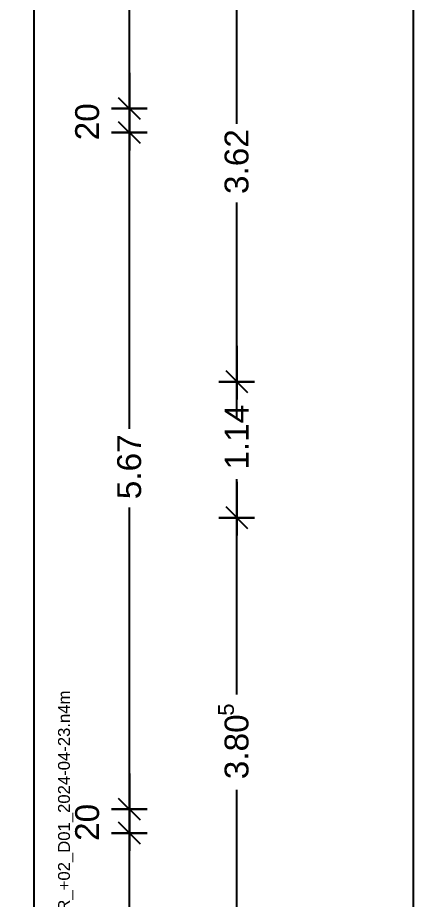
# Model space of a CAD drawing. Extents: x 0 to 756, y -25 to 420.
# Drawn here: x 17.2 to 83.6, y 140.7 to 288.4 of the extents above; entities that cross this region are included whole.
import ezdxf

# ---------------------------------------------------------------- set-up
doc = ezdxf.new("R2010")
doc.units = 0
doc.layers.get('0').update_dxf_attribs({"lineweight": 25})
doc.layers.get('DEFPOINTS').update_dxf_attribs({"lineweight": 25})
for name, color, linetype, lineweight in [('ALLGEMEIN03', 7, 'Continuous', 25), ('Standard', 7, 'Continuous', 25), ('X_Planrahmen', 7, 'Continuous', 25)]:
    doc.layers.add(name, color=color, linetype=linetype, lineweight=lineweight)
doc.styles.get("Standard").update_dxf_attribs({"font": 'arial.ttf'})

# ---------------------------------------------------------------- blocks, each defined once
blk = doc.blocks.new('Blockreferenz-A0T78PG2OY', base_point=(0, -25))
at = {"layer": 'X_Planrahmen', "color": 0, "linetype": 'ByBlock', "lineweight": -2, "ltscale": 0.25}
blk.add_line((20, 5), (20, 415), dxfattribs=at)
at = {"layer": 'X_Planrahmen', "color": 0, "linetype": 'ByBlock', "lineweight": -2, "ltscale": 0.25, "insert": (17.33, 5.67), "char_height": 2, "attachment_point": 1, "rotation": 90}
blk.add_mtext('{\\fArial;\\\\192.168.100.2\\sys\\BINKERT\\Planungsbüro\\Projekte Planungsbüro\\2023-12-1 Tammik Lörrach\\09_Pläne\\01_Vorplanung\\2023-12-1_Tammik_Lörrach\\H_GR_+02_D01_2024-04-23.n4m}', dxfattribs=at)
blk = doc.blocks.new('Referenz-A0T78PG4OY')
at = {"layer": 'ALLGEMEIN03', "color": 0, "lineweight": -2}
blk.add_line((83.57, 5.76), (83.57, 414.47), dxfattribs=at)
at = {"layer": 'DEFPOINTS', "color": 0, "linetype": 'Continuous', "lineweight": -2, "ltscale": 0.25}
for p, q in [((35.96, 273.17), (35.96, 273.17)), ((35.96, 269.17), (35.96, 269.17)), ((53.96, 227.41), (53.96, 227.41)), ((53.96, 204.61), (53.96, 204.61)), ((35.96, 155.77), (35.96, 155.77)), ((35.96, 151.77), (35.96, 151.77))]:
    blk.add_line(p, q, dxfattribs=at)
at = {"layer": 'Standard', "color": 0, "lineweight": -2}
for p, q in [((35.96, 273.17), (35.96, 323.4)), ((53.96, 270.62), (53.96, 299.81)), ((35.96, 279.17), (35.96, 270.17)), ((37.76, 271.37), (34.16, 274.97)), ((34.16, 274.97), (37.76, 271.37)), ((35.96, 267.17), (35.96, 276.17)), ((35.96, 275.17), (35.96, 266.17)), ((38.96, 273.17), (32.96, 273.17)), ((32.96, 273.17), (38.96, 273.17)), ((35.96, 269.17), (35.96, 273.17)), ((35.96, 263.17), (35.96, 272.17)), ((37.76, 267.37), (34.16, 270.97)), ((34.16, 270.97), (37.76, 267.37)), ((38.96, 269.17), (32.96, 269.17)), ((32.96, 269.17), (38.96, 269.17)), ((35.96, 219.51), (35.96, 269.17)), ((53.96, 227.41), (53.96, 257.42)), ((53.96, 233.41), (53.96, 224.41)), ((55.76, 225.61), (52.16, 229.21)), ((52.16, 229.21), (55.76, 225.61)), ((53.96, 221.41), (53.96, 230.41)), ((56.96, 227.41), (50.96, 227.41)), ((50.96, 227.41), (56.96, 227.41)), ((53.96, 224.27), (53.96, 227.41)), ((53.96, 204.61), (53.96, 211.07)), ((53.96, 210.61), (53.96, 201.61)), ((53.96, 198.61), (53.96, 207.61)), ((35.96, 155.77), (35.96, 206.31)), ((55.76, 202.81), (52.16, 206.41)), ((52.16, 206.41), (55.76, 202.81)), ((56.96, 204.61), (50.96, 204.61)), ((50.96, 204.61), (56.96, 204.61)), ((53.96, 174.99), (53.96, 204.61)), ((35.96, 161.77), (35.96, 152.77)), ((35.96, 149.77), (35.96, 158.77)), ((53.96, 128.55), (53.96, 158.99)), ((37.76, 153.97), (34.16, 157.57)), ((34.16, 157.57), (37.76, 153.97)), ((35.96, 157.77), (35.96, 148.77)), ((38.96, 155.77), (32.96, 155.77)), ((32.96, 155.77), (38.96, 155.77)), ((35.96, 151.77), (35.96, 155.77)), ((35.96, 145.77), (35.96, 154.77)), ((37.76, 149.97), (34.16, 153.57)), ((34.16, 153.57), (37.76, 149.97)), ((38.96, 151.77), (32.96, 151.77)), ((32.96, 151.77), (38.96, 151.77)), ((35.96, 104.65), (35.96, 151.77))]:
    blk.add_line(p, q, dxfattribs=at)
at = {"layer": 'Standard', "color": 0, "lineweight": -2, "attachment_point": 1, "rotation": 90}
for s, insert, char_height in [('{\\fArial;20}', (26.87, 267.85), 4), ('{\\fArial;3.62}', (51.92, 258.85), 4), ('{\\fArial;1.14}', (51.96, 212.67), 4), ('{\\fArial;5.67}', (33.92, 207.71), 4), ('{\\fArial;5}', (50.84, 171.43), 2.64), ('{\\fArial;3.80}', (51.92, 160.79), 4), ('{\\fArial;20}', (26.87, 150.45), 4)]:
    blk.add_mtext(s, dxfattribs=dict(at, insert=insert, char_height=char_height))

msp = doc.modelspace()

# ---------------------------------------------------------------- block references
at = {"ltscale": 0.25}
msp.add_blockref('Blockreferenz-A0T78PG2OY', (0, -25), dxfattribs=at)
at = {"color": 8, "lineweight": 25, "ltscale": 0.25, "true_color": 0x808080}
msp.add_blockref('Referenz-A0T78PG4OY', (0, 0), dxfattribs=at)

doc.saveas('drawing.dxf')
